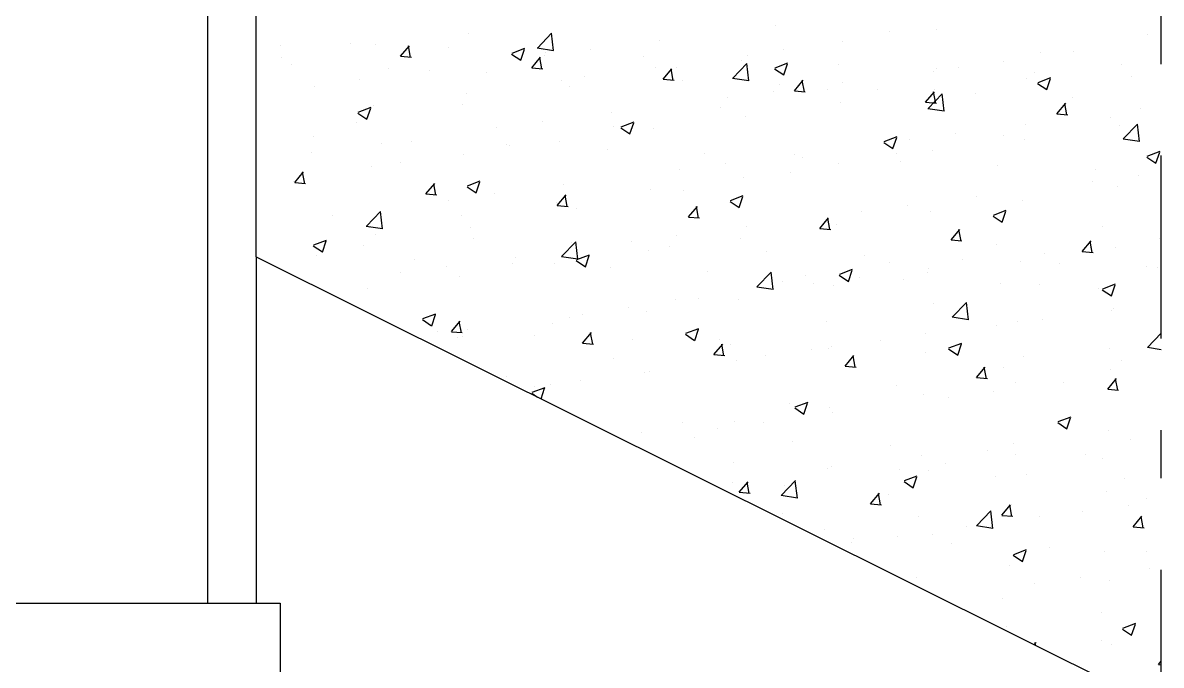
# Model space of a CAD drawing. Header units: millimetres. Extents: x 1573 to 2177, y 1587 to 1932.
# Drawn here: x 1787.321 to 1789.691, y 1911.593 to 1912.93 of the extents above; entities that cross this region are included whole.
import ezdxf

# ---------------------------------------------------------------- set-up
doc = ezdxf.new("R2010")
doc.units = ezdxf.units.MM
doc.header["$LTSCALE"] = 0.03
doc.linetypes.add('DASHDOT', pattern=[25.4, 12.7, -6.35, 0, -6.35])
doc.layers.add('-HIDRO', color=8, linetype='Continuous')

msp = doc.modelspace()

# ---------------------------------------------------------------- linework, layer by layer
at = {"layer": '-HIDRO'}
for p, q in [((1787.7063, 1911.7217), (1787.7063, 1914.2978)), ((1787.8063, 1912.4426), (1787.8063, 1914.2978)), ((1788.8879, 1912.9248), (1788.8879, 1912.9248)), ((1788.2485, 1912.9086), (1788.2485, 1912.9086)), ((1788.3921, 1912.8774), (1788.4218, 1912.9084)), ((1788.4257, 1912.8721), (1788.4215, 1912.9083)), ((1789.1261, 1912.9126), (1789.1261, 1912.9126)), ((1789.2234, 1912.917), (1789.2234, 1912.917)), ((1789.6617, 1912.9052), (1789.6617, 1912.9052)), ((1787.8563, 1912.8821), (1787.8567, 1912.8821)), ((1788.0027, 1912.8862), (1788.0027, 1912.8862)), ((1788.056, 1912.8842), (1788.056, 1912.8842)), ((1788.1073, 1912.8603), (1788.1256, 1912.8822)), ((1788.1281, 1912.8578), (1788.1237, 1912.8817)), ((1788.2061, 1912.8776), (1788.2061, 1912.8776)), ((1788.3393, 1912.8668), (1788.366, 1912.877)), ((1788.3574, 1912.852), (1788.3651, 1912.875)), ((1788.3919, 1912.8779), (1788.4258, 1912.8726)), ((1788.503, 1912.8741), (1788.503, 1912.8741)), ((1788.6473, 1912.8931), (1788.6473, 1912.8931)), ((1788.9038, 1912.8745), (1788.9038, 1912.8745)), ((1789.0277, 1912.8901), (1789.0277, 1912.8901)), ((1787.8604, 1912.8574), (1787.8604, 1912.8574)), ((1788.1073, 1912.8602), (1788.13, 1912.8582)), ((1788.3384, 1912.8648), (1788.3573, 1912.852)), ((1788.3806, 1912.8364), (1788.3989, 1912.8582)), ((1788.4014, 1912.8339), (1788.397, 1912.8578)), ((1788.4076, 1912.8616), (1788.4076, 1912.8616)), ((1788.4095, 1912.869), (1788.4095, 1912.869)), ((1788.6129, 1912.8604), (1788.6129, 1912.8604)), ((1788.8163, 1912.8518), (1788.8163, 1912.8518)), ((1788.8298, 1912.8616), (1788.8298, 1912.8616)), ((1789.3634, 1912.8503), (1789.3634, 1912.8503)), ((1789.4395, 1912.8671), (1789.4395, 1912.8671)), ((1789.5077, 1912.8693), (1789.5077, 1912.8693)), ((1787.8797, 1912.8436), (1787.8797, 1912.8436)), ((1788.0831, 1912.835), (1788.0831, 1912.835)), ((1788.167, 1912.8299), (1788.167, 1912.8299)), ((1788.2865, 1912.8264), (1788.2865, 1912.8264)), ((1788.3805, 1912.8363), (1788.4033, 1912.8343)), ((1788.6374, 1912.8372), (1788.6374, 1912.8372)), ((1788.6538, 1912.8124), (1788.6722, 1912.8343)), ((1788.6747, 1912.81), (1788.6703, 1912.8339)), ((1788.6816, 1912.8363), (1788.6816, 1912.8363)), ((1788.7987, 1912.8144), (1788.8284, 1912.8453)), ((1788.8323, 1912.8091), (1788.8281, 1912.8453)), ((1788.886, 1912.8343), (1788.9049, 1912.8215)), ((1788.8868, 1912.8363), (1788.9135, 1912.8465)), ((1788.905, 1912.8215), (1788.9127, 1912.8445)), ((1789.0197, 1912.8432), (1789.0197, 1912.8432)), ((1789.2173, 1912.829), (1789.2173, 1912.829)), ((1789.2231, 1912.8346), (1789.2231, 1912.8346)), ((1789.268, 1912.8378), (1789.268, 1912.8378)), ((1789.4265, 1912.826), (1789.4265, 1912.826)), ((1789.6091, 1912.8431), (1789.6091, 1912.8431)), ((1788.0227, 1912.8109), (1788.0227, 1912.8109)), ((1788.4418, 1912.8103), (1788.4418, 1912.8103)), ((1788.4899, 1912.8178), (1788.4899, 1912.8178)), ((1788.6538, 1912.8123), (1788.6766, 1912.8104)), ((1788.6933, 1912.8092), (1788.6933, 1912.8092)), ((1788.7985, 1912.8148), (1788.8324, 1912.8096)), ((1788.8967, 1912.8006), (1788.8967, 1912.8006)), ((1788.9271, 1912.7885), (1788.9455, 1912.8104)), ((1788.948, 1912.7861), (1788.9436, 1912.81)), ((1789.0273, 1912.8061), (1789.0273, 1912.8061)), ((1789.4112, 1912.8145), (1789.4112, 1912.8145)), ((1789.4335, 1912.8038), (1789.4525, 1912.791)), ((1789.4344, 1912.8057), (1789.4611, 1912.816)), ((1789.4526, 1912.791), (1789.4603, 1912.814)), ((1789.6299, 1912.8174), (1789.6299, 1912.8174)), ((1787.9273, 1912.7983), (1787.9273, 1912.7983)), ((1788.2439, 1912.7818), (1788.2439, 1912.7818)), ((1788.4594, 1912.7982), (1788.4594, 1912.7982)), ((1788.883, 1912.7871), (1788.883, 1912.7871)), ((1788.9271, 1912.7884), (1788.9499, 1912.7864)), ((1788.9951, 1912.7908), (1788.9951, 1912.7908)), ((1789.1, 1912.792), (1789.1, 1912.792)), ((1789.2004, 1912.7646), (1789.2188, 1912.7865)), ((1789.2054, 1912.7513), (1789.2351, 1912.7822)), ((1789.2213, 1912.7622), (1789.2169, 1912.7861)), ((1789.2187, 1912.7901), (1789.2187, 1912.7901)), ((1789.239, 1912.746), (1789.2348, 1912.7822)), ((1789.3034, 1912.7834), (1789.3034, 1912.7834)), ((1788.0191, 1912.7439), (1788.0458, 1912.7541)), ((1788.0514, 1912.7574), (1788.0514, 1912.7574)), ((1788.2372, 1912.7601), (1788.2372, 1912.7601)), ((1788.7877, 1912.7745), (1788.7877, 1912.7745)), ((1789.0231, 1912.7633), (1789.0231, 1912.7633)), ((1789.2004, 1912.7645), (1789.2232, 1912.7625)), ((1789.4737, 1912.7407), (1789.4921, 1912.7626)), ((1789.4946, 1912.7383), (1789.4902, 1912.7622)), ((1789.5068, 1912.7748), (1789.5068, 1912.7748)), ((1788.0183, 1912.7419), (1788.0372, 1912.7292)), ((1788.0373, 1912.7291), (1788.045, 1912.7522)), ((1788.547, 1912.7429), (1788.547, 1912.7429)), ((1788.7729, 1912.7527), (1788.7729, 1912.7527)), ((1788.8252, 1912.7347), (1788.8252, 1912.7347)), ((1789.2052, 1912.7518), (1789.239, 1912.7465)), ((1789.4737, 1912.7406), (1789.4965, 1912.7386)), ((1789.5851, 1912.7338), (1789.5851, 1912.7338)), ((1789.6481, 1912.7507), (1789.6481, 1912.7507)), ((1788.015, 1912.7219), (1788.015, 1912.7219)), ((1788.3073, 1912.7113), (1788.3073, 1912.7113)), ((1788.4027, 1912.7239), (1788.4027, 1912.7239)), ((1788.5507, 1912.7145), (1788.5507, 1912.7145)), ((1788.5658, 1912.7114), (1788.5848, 1912.6986)), ((1788.5667, 1912.7134), (1788.5934, 1912.7236)), ((1788.5849, 1912.6986), (1788.5926, 1912.7216)), ((1788.6328, 1912.7103), (1788.6328, 1912.7103)), ((1789.4074, 1912.7191), (1789.4074, 1912.7191)), ((1789.6044, 1912.7162), (1789.6044, 1912.7162)), ((1789.612, 1912.6882), (1789.6417, 1912.7192)), ((1789.6456, 1912.6829), (1789.6414, 1912.7191)), ((1787.9269, 1912.6925), (1787.9269, 1912.6925)), ((1788.1303, 1912.6839), (1788.1303, 1912.6839)), ((1788.4371, 1912.6835), (1788.4371, 1912.6835)), ((1789.1143, 1912.6829), (1789.1409, 1912.6931)), ((1789.1324, 1912.6681), (1789.1401, 1912.6911)), ((1789.1677, 1912.6875), (1789.1677, 1912.6875)), ((1789.2631, 1912.7001), (1789.2631, 1912.7001)), ((1789.3629, 1912.6956), (1789.3629, 1912.6956)), ((1789.4065, 1912.6877), (1789.4065, 1912.6877)), ((1789.6118, 1912.6887), (1789.6457, 1912.6835)), ((1787.9224, 1912.6606), (1787.9224, 1912.6606)), ((1788.0667, 1912.6796), (1788.0667, 1912.6796)), ((1788.3285, 1912.6764), (1788.3285, 1912.6764)), ((1788.3337, 1912.6753), (1788.3337, 1912.6753)), ((1788.5371, 1912.6667), (1788.5371, 1912.6667)), ((1789.1134, 1912.6809), (1789.1323, 1912.6681)), ((1789.2141, 1912.6633), (1789.2141, 1912.6633)), ((1789.6618, 1912.6523), (1789.6885, 1912.6626)), ((1789.68, 1912.6376), (1789.6877, 1912.6606)), ((1788.1063, 1912.6383), (1788.1063, 1912.6383)), ((1788.2392, 1912.6549), (1788.2392, 1912.6549)), ((1788.7405, 1912.6581), (1788.7405, 1912.6581)), ((1788.7828, 1912.6368), (1788.7828, 1912.6368)), ((1788.9271, 1912.6558), (1788.9271, 1912.6558)), ((1788.9439, 1912.6495), (1788.9439, 1912.6495)), ((1789.0185, 1912.6365), (1789.0185, 1912.6365)), ((1789.1407, 1912.6575), (1789.1407, 1912.6575)), ((1789.1473, 1912.6409), (1789.1473, 1912.6409)), ((1789.661, 1912.6504), (1789.6799, 1912.6376)), ((1787.8868, 1912.5976), (1787.9052, 1912.6195)), ((1787.9077, 1912.5951), (1787.9033, 1912.619)), ((1788.0468, 1912.6306), (1788.0468, 1912.6306)), ((1788.6874, 1912.6243), (1788.6874, 1912.6243)), ((1788.9185, 1912.6193), (1788.9185, 1912.6193)), ((1789.3507, 1912.6324), (1789.3507, 1912.6324)), ((1789.5541, 1912.6238), (1789.5541, 1912.6238)), ((1789.6432, 1912.613), (1789.6432, 1912.613)), ((1787.8841, 1912.6001), (1787.8841, 1912.6001)), ((1787.8868, 1912.5975), (1787.9096, 1912.5955)), ((1788.1601, 1912.5737), (1788.1785, 1912.5956)), ((1788.181, 1912.5712), (1788.1766, 1912.5951)), ((1788.2457, 1912.5885), (1788.2646, 1912.5757)), ((1788.2466, 1912.5905), (1788.2732, 1912.6007)), ((1788.2647, 1912.5757), (1788.2724, 1912.5988)), ((1788.4468, 1912.5926), (1788.4468, 1912.5926)), ((1788.8206, 1912.6079), (1788.8206, 1912.6079)), ((1789.5478, 1912.6005), (1789.5478, 1912.6005)), ((1789.5998, 1912.5894), (1789.5998, 1912.5894)), ((1788.1601, 1912.5736), (1788.1829, 1912.5716)), ((1788.3025, 1912.5736), (1788.3025, 1912.5736)), ((1788.4334, 1912.5498), (1788.4518, 1912.5716)), ((1788.4543, 1912.5473), (1788.4499, 1912.5712)), ((1788.6281, 1912.5835), (1788.6281, 1912.5835)), ((1788.6963, 1912.5812), (1788.6963, 1912.5812)), ((1788.7941, 1912.56), (1788.8208, 1912.5702)), ((1788.8123, 1912.5452), (1788.82, 1912.5682)), ((1789.3072, 1912.5688), (1789.3072, 1912.5688)), ((1788.2071, 1912.561), (1788.2071, 1912.561)), ((1788.4325, 1912.5567), (1788.4325, 1912.5567)), ((1788.4334, 1912.5497), (1788.4562, 1912.5477)), ((1788.4741, 1912.5431), (1788.4741, 1912.5431)), ((1788.7067, 1912.5258), (1788.7251, 1912.5477)), ((1788.7276, 1912.5234), (1788.7232, 1912.5473)), ((1788.7933, 1912.558), (1788.8122, 1912.5452)), ((1789.1629, 1912.5498), (1789.1629, 1912.5498)), ((1789.4019, 1912.5608), (1789.4019, 1912.5608)), ((1787.9665, 1912.5294), (1787.9665, 1912.5294)), ((1788.036, 1912.5063), (1788.0657, 1912.5372)), ((1788.0696, 1912.501), (1788.0654, 1912.5372)), ((1788.2346, 1912.5281), (1788.2346, 1912.5281)), ((1788.7067, 1912.5257), (1788.7295, 1912.5238)), ((1788.98, 1912.5019), (1788.9984, 1912.5238)), ((1789.0009, 1912.4995), (1788.9965, 1912.5234)), ((1789.0675, 1912.5372), (1789.0675, 1912.5372)), ((1789.2095, 1912.5365), (1789.2095, 1912.5365)), ((1789.3408, 1912.5275), (1789.3598, 1912.5147)), ((1789.3417, 1912.5294), (1789.3684, 1912.5397)), ((1789.3598, 1912.5147), (1789.3676, 1912.5377)), ((1788.0358, 1912.5068), (1788.0697, 1912.5015)), ((1788.0421, 1912.5037), (1788.0421, 1912.5037)), ((1788.2519, 1912.5049), (1788.2519, 1912.5049)), ((1788.8269, 1912.5055), (1788.8269, 1912.5055)), ((1788.98, 1912.5018), (1789.0028, 1912.4998)), ((1789.0138, 1912.5096), (1789.0138, 1912.5096)), ((1789.2533, 1912.478), (1789.2716, 1912.4999)), ((1789.2742, 1912.4756), (1789.2698, 1912.4995)), ((1789.5693, 1912.5064), (1789.5693, 1912.5064)), ((1787.9264, 1912.4676), (1787.9531, 1912.4778)), ((1787.9446, 1912.4528), (1787.9523, 1912.4759)), ((1788.0561, 1912.4892), (1788.0561, 1912.4892)), ((1788.2595, 1912.4806), (1788.2595, 1912.4806)), ((1788.4426, 1912.4432), (1788.4723, 1912.4741)), ((1788.4629, 1912.472), (1788.4629, 1912.472)), ((1788.4762, 1912.4379), (1788.472, 1912.4741)), ((1788.5872, 1912.474), (1788.5872, 1912.474)), ((1788.6826, 1912.4865), (1788.6826, 1912.4865)), ((1788.8159, 1912.4811), (1788.8159, 1912.4811)), ((1789.2533, 1912.4779), (1789.276, 1912.4759)), ((1789.5266, 1912.4541), (1789.5449, 1912.476)), ((1789.5474, 1912.4517), (1789.543, 1912.4756)), ((1789.6873, 1912.4817), (1789.6873, 1912.4817)), ((1787.9256, 1912.4656), (1787.9445, 1912.4529)), ((1787.9331, 1912.4466), (1787.9331, 1912.4466)), ((1788.0297, 1912.4668), (1788.0297, 1912.4668)), ((1788.474, 1912.4371), (1788.5007, 1912.4473)), ((1788.4921, 1912.4223), (1788.4999, 1912.4454)), ((1788.6235, 1912.4567), (1788.6235, 1912.4567)), ((1788.6663, 1912.4634), (1788.6663, 1912.4634)), ((1788.8697, 1912.4548), (1788.8697, 1912.4548)), ((1789.0731, 1912.4463), (1789.0731, 1912.4463)), ((1789.3471, 1912.4683), (1789.3471, 1912.4683)), ((1789.4476, 1912.4502), (1789.4476, 1912.4502)), ((1789.5266, 1912.454), (1789.5493, 1912.452)), ((1789.543, 1912.4627), (1789.543, 1912.4627)), ((1789.5952, 1912.4626), (1789.5952, 1912.4626)), ((1787.8063, 1912.4426), (1789.6909, 1911.5041)), ((1787.8063, 1912.4426), (1787.8063, 1911.7217)), ((1788.1365, 1912.438), (1788.1365, 1912.438)), ((1788.2023, 1912.4233), (1788.2023, 1912.4233)), ((1788.3399, 1912.4294), (1788.3399, 1912.4294)), ((1788.3466, 1912.4423), (1788.3466, 1912.4423)), ((1788.4279, 1912.4298), (1788.4279, 1912.4298)), ((1788.4424, 1912.4437), (1788.4763, 1912.4384)), ((1788.4731, 1912.4351), (1788.4921, 1912.4223)), ((1789.1249, 1912.4301), (1789.1249, 1912.4301)), ((1789.2765, 1912.4377), (1789.2765, 1912.4377)), ((1789.3973, 1912.434), (1789.3973, 1912.434)), ((1789.4799, 1912.4291), (1789.4799, 1912.4291)), ((1789.6606, 1912.4228), (1789.6606, 1912.4228)), ((1788.1069, 1912.4108), (1788.1069, 1912.4108)), ((1788.23, 1912.4013), (1788.23, 1912.4013)), ((1788.5433, 1912.4209), (1788.5433, 1912.4209)), ((1788.7467, 1912.4123), (1788.7467, 1912.4123)), ((1788.8493, 1912.3801), (1788.8789, 1912.4111)), ((1788.8828, 1912.3749), (1788.8786, 1912.411)), ((1788.95, 1912.4037), (1788.95, 1912.4037)), ((1789.0207, 1912.4046), (1789.0396, 1912.3918)), ((1789.0216, 1912.4066), (1789.0482, 1912.4168)), ((1789.0397, 1912.3918), (1789.0474, 1912.4148)), ((1789.0627, 1912.3995), (1789.0627, 1912.3995)), ((1789.2048, 1912.4096), (1789.2048, 1912.4096)), ((1789.207, 1912.4185), (1789.207, 1912.4185)), ((1789.6833, 1912.4205), (1789.6833, 1912.4205)), ((1788.0375, 1912.3769), (1788.0375, 1912.3769)), ((1788.849, 1912.3806), (1788.8829, 1912.3754)), ((1788.9027, 1912.392), (1788.9027, 1912.392)), ((1788.9673, 1912.3869), (1788.9673, 1912.3869)), ((1789.0092, 1912.3828), (1789.0092, 1912.3828)), ((1789.1534, 1912.3951), (1789.1534, 1912.3951)), ((1789.3568, 1912.3865), (1789.3568, 1912.3865)), ((1789.4384, 1912.3846), (1789.4384, 1912.3846)), ((1789.5602, 1912.3779), (1789.5602, 1912.3779)), ((1789.5682, 1912.3741), (1789.5872, 1912.3613)), ((1789.5691, 1912.376), (1789.5958, 1912.3863)), ((1789.5873, 1912.3613), (1789.595, 1912.3843)), ((1788.6805, 1912.3539), (1788.6805, 1912.3539)), ((1788.7266, 1912.3553), (1788.7266, 1912.3553)), ((1788.8113, 1912.3542), (1788.8113, 1912.3542)), ((1788.5823, 1912.3363), (1788.5823, 1912.3363)), ((1788.6189, 1912.3298), (1788.6189, 1912.3298)), ((1789.2162, 1912.3465), (1789.2162, 1912.3465)), ((1789.2559, 1912.3171), (1789.2856, 1912.348)), ((1789.2895, 1912.3118), (1789.2853, 1912.348)), ((1789.587, 1912.3315), (1789.587, 1912.3315)), ((1789.5905, 1912.3357), (1789.5905, 1912.3357)), ((1788.153, 1912.3122), (1788.1719, 1912.2995)), ((1788.1539, 1912.3142), (1788.1805, 1912.3244)), ((1788.172, 1912.2994), (1788.1797, 1912.3225)), ((1788.213, 1912.2871), (1788.2314, 1912.309)), ((1788.2339, 1912.2846), (1788.2295, 1912.3085)), ((1788.4232, 1912.303), (1788.4232, 1912.303)), ((1788.4583, 1912.3157), (1788.4583, 1912.3157)), ((1788.487, 1912.3237), (1788.487, 1912.3237)), ((1788.994, 1912.3084), (1788.994, 1912.3084)), ((1789.2557, 1912.3176), (1789.2896, 1912.3123)), ((1789.3926, 1912.3072), (1789.3926, 1912.3072)), ((1789.4427, 1912.3125), (1789.4427, 1912.3125)), ((1788.1837, 1912.287), (1788.1837, 1912.287)), ((1788.213, 1912.287), (1788.2358, 1912.285)), ((1788.2463, 1912.292), (1788.2463, 1912.292)), ((1788.4863, 1912.2632), (1788.5047, 1912.2851)), ((1788.5072, 1912.2607), (1788.5028, 1912.2846)), ((1788.7005, 1912.2817), (1788.7195, 1912.2689)), ((1788.7014, 1912.2837), (1788.7281, 1912.2939)), ((1788.7196, 1912.2689), (1788.7273, 1912.2919)), ((1789.2002, 1912.2828), (1789.2002, 1912.2828)), ((1789.3474, 1912.2999), (1789.3474, 1912.2999)), ((1789.6625, 1912.254), (1789.6909, 1912.2836)), ((1788.2253, 1912.2744), (1788.2253, 1912.2744)), ((1788.2361, 1912.2776), (1788.2361, 1912.2776)), ((1788.3871, 1912.2784), (1788.3871, 1912.2784)), ((1788.4863, 1912.2631), (1788.5091, 1912.2611)), ((1788.5905, 1912.2698), (1788.5905, 1912.2698)), ((1788.7596, 1912.2393), (1788.7779, 1912.2611)), ((1788.7718, 1912.2702), (1788.7718, 1912.2702)), ((1788.7805, 1912.2368), (1788.776, 1912.2607)), ((1788.7939, 1912.2612), (1788.7939, 1912.2612)), ((1789.0046, 1912.256), (1789.0046, 1912.256)), ((1789.1067, 1912.2682), (1789.1067, 1912.2682)), ((1789.249, 1912.2532), (1789.2757, 1912.2634)), ((1789.2671, 1912.2384), (1789.2749, 1912.2614)), ((1788.5496, 1912.2321), (1788.5496, 1912.2321)), ((1788.7596, 1912.2392), (1788.7823, 1912.2372)), ((1788.867, 1912.2367), (1788.867, 1912.2367)), ((1788.9624, 1912.2492), (1788.9624, 1912.2492)), ((1788.9973, 1912.2526), (1788.9973, 1912.2526)), ((1789.0329, 1912.2153), (1789.0512, 1912.2372)), ((1789.0537, 1912.2129), (1789.0493, 1912.2368)), ((1789.2007, 1912.244), (1789.2007, 1912.244)), ((1789.2481, 1912.2512), (1789.2671, 1912.2384)), ((1789.4041, 1912.2354), (1789.4041, 1912.2354)), ((1789.5839, 1912.2513), (1789.5839, 1912.2513)), ((1789.6623, 1912.2545), (1789.6909, 1912.2501)), ((1788.8067, 1912.2274), (1788.8067, 1912.2274)), ((1789.0329, 1912.2152), (1789.0556, 1912.2133)), ((1789.3061, 1912.1914), (1789.3245, 1912.2133)), ((1789.327, 1912.189), (1789.3226, 1912.2129)), ((1789.3617, 1912.2132), (1789.3617, 1912.2132)), ((1789.5859, 1912.2089), (1789.5859, 1912.2089)), ((1789.6075, 1912.2268), (1789.6075, 1912.2268)), ((1788.3274, 1912.1939), (1788.3274, 1912.1939)), ((1788.4821, 1912.186), (1788.4821, 1912.186)), ((1788.6142, 1912.203), (1788.6142, 1912.203)), ((1788.6264, 1912.205), (1788.6264, 1912.205)), ((1789.3061, 1912.1913), (1789.3289, 1912.1893)), ((1789.5794, 1912.1675), (1789.5978, 1912.1894)), ((1789.6003, 1912.1651), (1789.5959, 1912.189)), ((1788.3813, 1912.1608), (1788.408, 1912.171)), ((1788.3867, 1912.1734), (1788.3867, 1912.1734)), ((1788.3998, 1912.1471), (1788.4072, 1912.1691)), ((1788.4186, 1912.1762), (1788.4186, 1912.1762)), ((1789.1395, 1912.175), (1789.1395, 1912.175)), ((1789.3425, 1912.1622), (1789.3425, 1912.1622)), ((1789.388, 1912.1803), (1789.388, 1912.1803)), ((1789.4868, 1912.1812), (1789.4868, 1912.1812)), ((1789.5794, 1912.1674), (1789.6022, 1912.1654)), ((1788.3804, 1912.1588), (1788.3924, 1912.1508)), ((1788.9173, 1912.1369), (1788.9173, 1912.1369)), ((1788.9289, 1912.1303), (1788.9555, 1912.1405)), ((1788.947, 1912.1155), (1788.9547, 1912.1385)), ((1789.1956, 1912.1559), (1789.1956, 1912.1559)), ((1789.2471, 1912.1496), (1789.2471, 1912.1496)), ((1788.928, 1912.1283), (1788.9469, 1912.1155)), ((1788.9999, 1912.1291), (1788.9999, 1912.1291)), ((1789.0065, 1912.118), (1789.0065, 1912.118)), ((1788.6951, 1912.0987), (1788.6951, 1912.0987)), ((1788.802, 1912.1005), (1788.802, 1912.1005)), ((1788.8622, 1912.099), (1788.8622, 1912.099)), ((1789.4755, 1912.0978), (1789.4945, 1912.085)), ((1789.4764, 1912.0998), (1789.5031, 1912.11)), ((1789.4946, 1912.085), (1789.5023, 1912.108)), ((1788.6096, 1912.0762), (1788.6096, 1912.0762)), ((1788.7197, 1912.0665), (1788.7197, 1912.0665)), ((1788.7668, 1912.0864), (1788.7668, 1912.0864)), ((1789.5813, 1912.0821), (1789.5813, 1912.0821)), ((1788.9231, 1912.0579), (1788.9231, 1912.0579)), ((1789.1265, 1912.0493), (1789.1265, 1912.0493)), ((1789.3834, 1912.0535), (1789.3834, 1912.0535)), ((1789.6272, 1912.0626), (1789.6272, 1912.0626)), ((1789.1909, 1912.0291), (1789.1909, 1912.0291)), ((1789.3299, 1912.0407), (1789.3299, 1912.0407)), ((1789.3866, 1912.0309), (1789.3866, 1912.0309)), ((1789.5333, 1912.0321), (1789.5333, 1912.0321)), ((1789.5682, 1912.024), (1789.5682, 1912.024)), ((1788.8001, 1912.0153), (1788.8001, 1912.0153)), ((1788.9953, 1912.0023), (1788.9953, 1912.0023)), ((1789.0034, 1912.0067), (1789.0034, 1912.0067)), ((1789.1469, 1911.9994), (1789.1469, 1911.9994)), ((1789.2068, 1911.9981), (1789.2068, 1911.9981)), ((1789.2423, 1912.0119), (1789.2423, 1912.0119)), ((1788.7974, 1911.9737), (1788.7974, 1911.9737)), ((1788.8124, 1911.9527), (1788.8308, 1911.9745)), ((1788.8333, 1911.9502), (1788.8289, 1911.9741)), ((1788.8998, 1911.9459), (1788.9294, 1911.9769)), ((1788.9334, 1911.9406), (1788.9291, 1911.9768)), ((1789.1554, 1911.9749), (1789.1744, 1911.9621)), ((1789.1563, 1911.9769), (1789.183, 1911.9871)), ((1789.1744, 1911.9621), (1789.1822, 1911.9851)), ((1789.346, 1911.9858), (1789.346, 1911.9858)), ((1789.4102, 1911.9895), (1789.4102, 1911.9895)), ((1789.6136, 1911.9809), (1789.6136, 1911.9809)), ((1788.8124, 1911.9526), (1788.8352, 1911.9506)), ((1788.9063, 1911.9677), (1788.9063, 1911.9677)), ((1789.0857, 1911.9287), (1789.1041, 1911.9506)), ((1789.1066, 1911.9263), (1789.1022, 1911.9502)), ((1789.1238, 1911.9477), (1789.1238, 1911.9477)), ((1789.5766, 1911.9552), (1789.5766, 1911.9552)), ((1788.8995, 1911.9464), (1788.9334, 1911.9411)), ((1789.0857, 1911.9286), (1789.1085, 1911.9267)), ((1789.359, 1911.9048), (1789.3774, 1911.9267)), ((1789.3799, 1911.9024), (1789.3755, 1911.9263)), ((1789.3787, 1911.9267), (1789.3787, 1911.9267)), ((1789.6224, 1911.9249), (1789.6224, 1911.9249)), ((1789.6595, 1911.9403), (1789.6595, 1911.9403)), ((1788.9016, 1911.9095), (1788.9016, 1911.9095)), ((1789.1863, 1911.9023), (1789.1863, 1911.9023)), ((1789.3064, 1911.8829), (1789.3361, 1911.9138)), ((1789.34, 1911.8776), (1789.3358, 1911.9138)), ((1789.359, 1911.9047), (1789.3818, 1911.9027)), ((1789.4373, 1911.9022), (1789.4373, 1911.9022)), ((1789.527, 1911.9123), (1789.527, 1911.9123)), ((1789.6323, 1911.8809), (1789.6507, 1911.9028)), ((1789.6532, 1911.8785), (1789.6488, 1911.9024)), ((1789.2863, 1911.8806), (1789.2863, 1911.8806)), ((1789.3062, 1911.8833), (1789.3401, 1911.8781)), ((1789.6323, 1911.8808), (1789.6551, 1911.8788)), ((1788.9907, 1911.8754), (1788.9907, 1911.8754)), ((1789.0507, 1911.8556), (1789.0507, 1911.8556)), ((1789.142, 1911.8616), (1789.142, 1911.8616)), ((1789.2151, 1911.864), (1789.2151, 1911.864)), ((1789.0467, 1911.8491), (1789.0467, 1911.8491)), ((1789.2541, 1911.847), (1789.2541, 1911.847)), ((1789.3837, 1911.8235), (1789.4104, 1911.8337)), ((1789.4019, 1911.8087), (1789.4096, 1911.8317)), ((1789.4575, 1911.8384), (1789.4575, 1911.8384)), ((1789.6609, 1911.8298), (1789.6609, 1911.8298)), ((1789.3828, 1911.8215), (1789.4018, 1911.8087)), ((1789.572, 1911.8284), (1789.572, 1911.8284)), ((1789.3741, 1911.7998), (1789.3741, 1911.7998)), ((1789.6664, 1911.7936), (1789.6664, 1911.7936)), ((1789.1817, 1911.7754), (1789.1817, 1911.7754)), ((1789.4267, 1911.762), (1789.4267, 1911.762)), ((1789.5221, 1911.7746), (1789.5221, 1911.7746)), ((1789.5828, 1911.7688), (1789.5828, 1911.7688)), ((1787.2563, 1911.7217), (1787.8563, 1911.7217)), ((1787.8563, 1911.7217), (1787.8563, 1910.3546)), ((1789.3606, 1911.7307), (1789.3606, 1911.7307)), ((1789.5674, 1911.7016), (1789.5674, 1911.7016)), ((1789.3695, 1911.673), (1789.3695, 1911.673)), ((1789.6103, 1911.6681), (1789.6292, 1911.6553)), ((1789.6111, 1911.6701), (1789.6378, 1911.6803)), ((1789.6293, 1911.6553), (1789.637, 1911.6783)), ((1789.4266, 1911.6357), (1789.4303, 1911.6401)), ((1789.4293, 1911.6344), (1789.4284, 1911.6397)), ((1789.5662, 1911.6433), (1789.5662, 1911.6433)), ((1789.5867, 1911.6351), (1789.5867, 1911.6351)), ((1789.6852, 1911.5943), (1789.6909, 1911.6012)), ((1789.6852, 1911.5942), (1789.6909, 1911.5937))]:
    msp.add_line(p, q, dxfattribs=at)
at = {"layer": '-HIDRO', "linetype": 'DASHDOT'}
msp.add_line((1789.6909, 1908.8246), (1789.6909, 1914.2978), dxfattribs=at)

doc.saveas('drawing.dxf')
